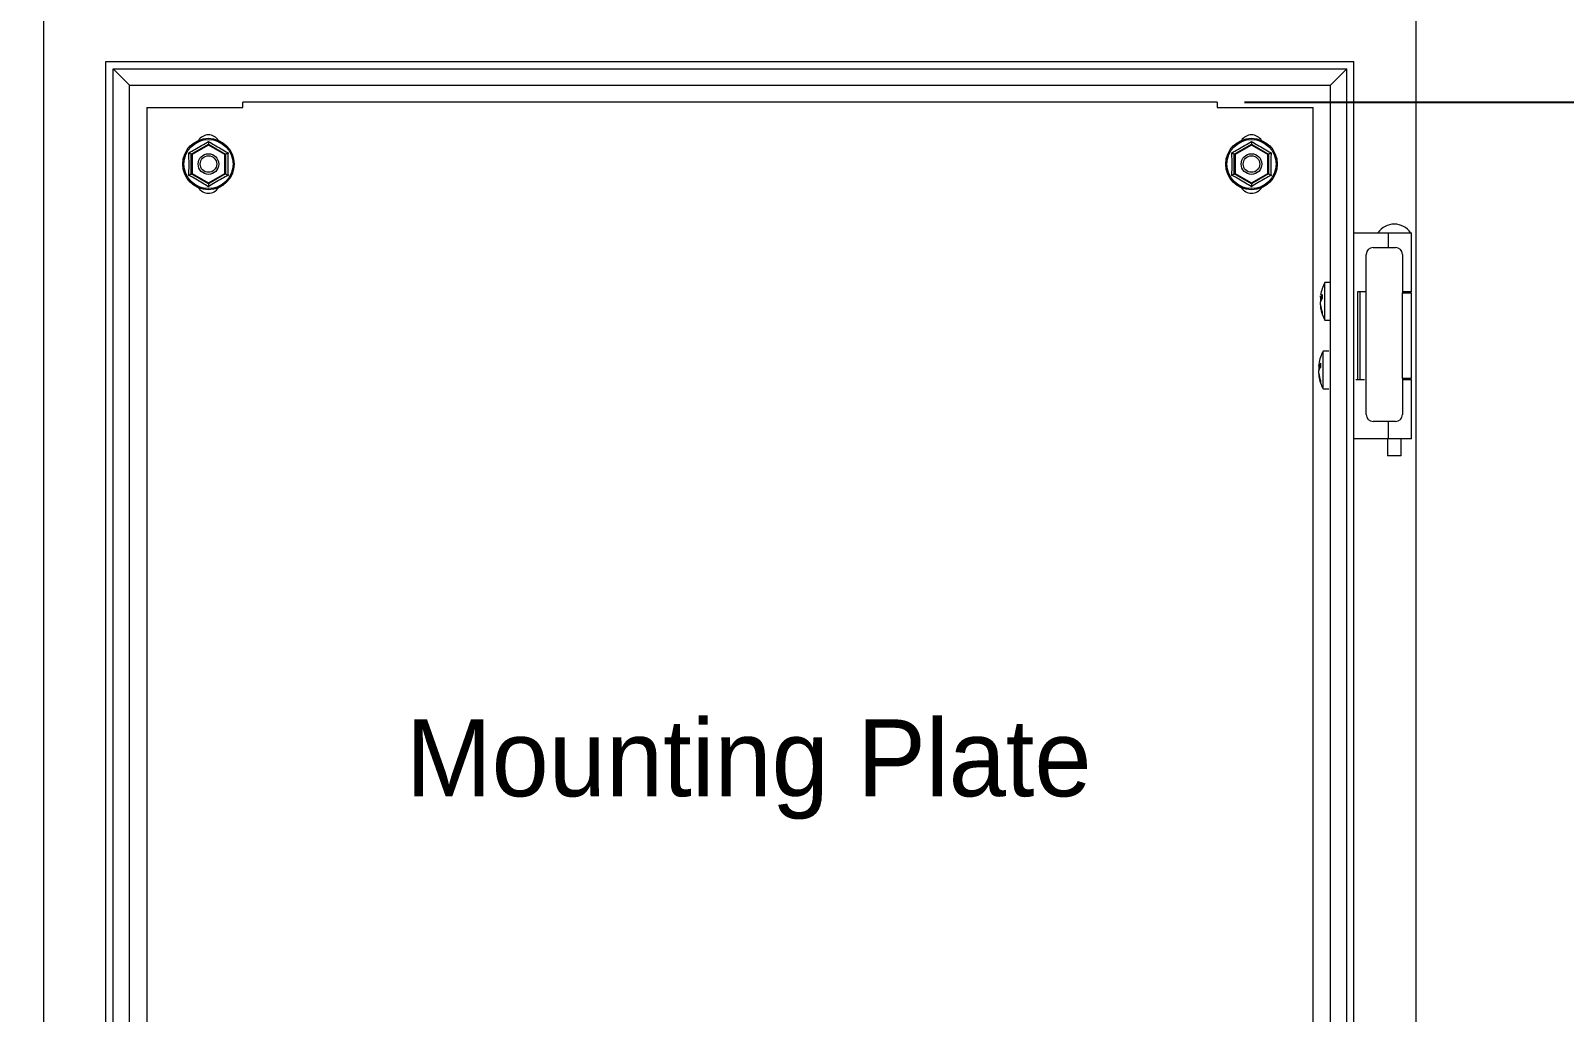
# Model space of a CAD drawing. Header units: millimetres. Extents: x 1748 to 4319, y 1305 to 3131.
# Drawn here: x 3019.7 to 3466.7, y 2482.9 to 2768.8 of the extents above; entities that cross this region are included whole.
import ezdxf

# ---------------------------------------------------------------- set-up
doc = ezdxf.new("R2010")
doc.units = ezdxf.units.MM
doc.layers.add('BUSBAR', color=3, linetype='Continuous')
doc.layers.add('GR1-1', color=3, linetype='Continuous')
doc.styles.add('ISOCP', font='angsau.ttf', dxfattribs={"height": 40})
doc.styles.add('TAMCO', font='cordia.shx', dxfattribs={"width": 0.8, "height": 25})
doc.dimstyles.new('TAMCO', dxfattribs={"dimtxt": 25, "dimasz": 12, "dimexe": 4, "dimexo": 8, "dimgap": 7, "dimtad": 2, "dimdec": 1, "dimdsep": 46, "dimtxsty": 'TAMCO', "dimblk": 'OPEN30', "dimcen": 2.5, "dimclrd": 4, "dimclre": 4, "dimclrt": 3, "dimadec": 0, "dimazin": 0, "dimtfac": 1, "dimtdec": 1, "dimtmove": 0, "dimatfit": 3, "dimldrblk": 'OPEN30', "dimfxl": 1, "dimarcsym": 0})

# ---------------------------------------------------------------- blocks, each defined once
blk = doc.blocks.new('_Open30')
at = {"color": 0, "linetype": 'ByBlock', "lineweight": -2}
for p, q in [((-1, 0.268), (0, 0)), ((0, 0), (-1, -0.268)), ((0, 0), (-1, 0))]:
    blk.add_line(p, q, dxfattribs=at)
blk = doc.blocks.new('*D39')
at = {"color": 4, "linetype": 'ByBlock', "lineweight": -2}
for p, q in [((3373.5, 2747.99), (3528.27, 2747.99)), ((3524.27, 2735.99), (3524.27, 2354.99)), ((3373.5, 2342.99), (3528.27, 2342.99))]:
    blk.add_line(p, q, dxfattribs=at)
at = {"layer": 'DEFPOINTS', "color": 0, "linetype": 'ByBlock'}
for p in [(3365.5, 2747.99), (3365.5, 2342.99), (3524.27, 2342.99)]:
    blk.add_point(p, dxfattribs=at)
at = {"color": 4, "linetype": 'ByBlock', "lineweight": -2, "xscale": 12, "yscale": 12, "zscale": 12}
for p, rotation in [((3524.27, 2747.99), 90), ((3524.27, 2342.99), 270)]:
    blk.add_blockref('_Open30', p, dxfattribs=dict(at, rotation=rotation))
at = {"color": 3, "linetype": 'ByBlock', "lineweight": 9, "insert": (3543.77, 2545.49), "char_height": 25, "attachment_point": 5, "rotation": 90, "style": 'TAMCO'}
blk.add_mtext('405', dxfattribs=at)
blk = doc.blocks.new('*D44')
at = {"layer": 'BUSBAR', "color": 4, "lineweight": -2}
for p, q in [((3015.5, 2812.99), (2914.46, 2812.99)), ((2918.46, 2324.99), (2918.46, 2800.99)), ((3015.5, 2312.99), (2914.46, 2312.99))]:
    blk.add_line(p, q, dxfattribs=at)
at = {"layer": 'DEFPOINTS', "color": 0}
for p in [(2918.46, 2812.99), (3023.5, 2812.99), (3023.5, 2312.99)]:
    blk.add_point(p, dxfattribs=at)
at = {"layer": 'BUSBAR', "color": 4, "lineweight": -2, "xscale": 12, "yscale": 12, "zscale": 12}
for p, rotation in [((2918.46, 2812.99), 90), ((2918.46, 2312.99), 270)]:
    blk.add_blockref('_Open30', p, dxfattribs=dict(at, rotation=rotation))
at = {"layer": 'BUSBAR', "color": 3, "lineweight": 9, "insert": (2898.96, 2562.99), "char_height": 25, "attachment_point": 5, "rotation": 90, "style": 'TAMCO'}
blk.add_mtext('500', dxfattribs=at)

msp = doc.modelspace()

# ---------------------------------------------------------------- linework, layer by layer
at = {"color": 7, "linetype": 'Continuous', "lineweight": 9}
for p, q in [((3023.5, 2312.99), (3023.5, 2812.99)), ((3423.5, 2312.99), (3423.5, 2812.99)), ((3041.62, 2759.87), (3405.37, 2759.87)), ((3041.62, 2331.12), (3041.62, 2759.87)), ((3405.37, 2331.12), (3405.37, 2759.87)), ((3043.74, 2333.24), (3043.74, 2757.74)), ((3048.5, 2752.99), (3043.74, 2757.74)), ((3043.74, 2757.74), (3403.25, 2757.74)), ((3403.25, 2757.74), (3398.5, 2752.99)), ((3403.25, 2333.24), (3403.25, 2757.74)), ((3048.5, 2337.99), (3048.5, 2752.99)), ((3048.5, 2752.99), (3398.5, 2752.99)), ((3398.5, 2337.99), (3398.5, 2752.99)), ((3053.5, 2746.49), (3053.5, 2344.49)), ((3053.5, 2746.49), (3081.5, 2746.49)), ((3081.5, 2746.49), (3081.5, 2747.99)), ((3365.5, 2747.99), (3081.5, 2747.99)), ((3365.5, 2747.99), (3365.5, 2746.49)), ((3365.5, 2746.49), (3393.5, 2746.49)), ((3393.5, 2344.49), (3393.5, 2746.49)), ((3066.5, 2732.88), (3071.5, 2735.76)), ((3071.5, 2735.48), (3071.5, 2735.76)), ((3071.5, 2735.76), (3076.5, 2732.88)), ((3370.5, 2732.88), (3375.5, 2735.76)), ((3375.5, 2735.48), (3375.5, 2735.76)), ((3375.5, 2735.76), (3380.5, 2732.88)), ((3066.75, 2732.73), (3066.5, 2732.88)), ((3066.5, 2727.1), (3066.5, 2732.88)), ((3071.5, 2735.48), (3066.75, 2732.73)), ((3066.75, 2732.73), (3066.75, 2727.25)), ((3076.25, 2732.73), (3071.5, 2735.48)), ((3076.5, 2732.88), (3076.25, 2732.73)), ((3076.25, 2727.25), (3076.25, 2732.73)), ((3076.5, 2732.88), (3076.5, 2727.1)), ((3370.75, 2732.73), (3370.5, 2732.88)), ((3370.5, 2727.1), (3370.5, 2732.88)), ((3375.5, 2735.48), (3370.75, 2732.73)), ((3370.75, 2732.73), (3370.75, 2727.25)), ((3380.25, 2732.73), (3375.5, 2735.48)), ((3380.5, 2732.88), (3380.25, 2732.73)), ((3380.25, 2727.25), (3380.25, 2732.73)), ((3380.5, 2732.88), (3380.5, 2727.1)), ((3066.75, 2727.25), (3066.5, 2727.1)), ((3071.5, 2724.22), (3066.5, 2727.1)), ((3066.75, 2727.25), (3071.5, 2724.51)), ((3071.5, 2724.51), (3076.25, 2727.25)), ((3076.5, 2727.1), (3071.5, 2724.22)), ((3076.5, 2727.1), (3076.25, 2727.25)), ((3370.75, 2727.25), (3370.5, 2727.1)), ((3375.5, 2724.22), (3370.5, 2727.1)), ((3370.75, 2727.25), (3375.5, 2724.51)), ((3375.5, 2724.51), (3380.25, 2727.25)), ((3380.5, 2727.1), (3375.5, 2724.22)), ((3380.5, 2727.1), (3380.25, 2727.25)), ((3071.5, 2724.22), (3071.5, 2724.51)), ((3375.5, 2724.22), (3375.5, 2724.51)), ((3405.37, 2709.99), (3415.41, 2709.99)), ((3415.41, 2709.99), (3422.12, 2709.99)), ((3415.41, 2705.69), (3415.41, 2709.99)), ((3410.92, 2705.69), (3417.52, 2705.69)), ((3408.92, 2656.99), (3408.92, 2703.69)), ((3419.52, 2703.69), (3419.52, 2692.49)), ((3396.87, 2684.49), (3396.87, 2695.49)), ((3395.6, 2691.19), (3395.6, 2691.56)), ((3395.63, 2691.19), (3395.6, 2691.02)), ((3395.6, 2691.02), (3395.6, 2690.11)), ((3408.92, 2692.79), (3406.39, 2692.79)), ((3406.39, 2692.79), (3406.39, 2667.19)), ((3407.07, 2692.79), (3407.07, 2667.19)), ((3422.12, 2692.79), (3419.52, 2692.79)), ((3419.52, 2692.49), (3422.02, 2692.49)), ((3419.52, 2667.49), (3419.52, 2692.49)), ((3422.02, 2692.49), (3422.02, 2667.49)), ((3395.6, 2688.96), (3395.6, 2689.87)), ((3395.6, 2688.8), (3395.6, 2688.42)), ((3396.37, 2664.49), (3396.37, 2675.49)), ((3395.1, 2671.19), (3395.1, 2671.56)), ((3395.13, 2671.19), (3395.1, 2671.02)), ((3395.1, 2671.02), (3395.1, 2670.11)), ((3395.1, 2668.96), (3395.1, 2669.87)), ((3395.1, 2668.8), (3395.1, 2668.42)), ((3405.89, 2667.19), (3408.42, 2667.19)), ((3422.02, 2667.49), (3419.52, 2667.49)), ((3419.52, 2667.49), (3419.52, 2656.99)), ((3419.52, 2667.19), (3422.12, 2667.19)), ((3417.52, 2654.99), (3410.92, 2654.99)), ((3415.41, 2649.99), (3415.41, 2654.99)), ((3415.41, 2649.99), (3405.37, 2649.99)), ((3422.12, 2649.99), (3415.41, 2649.99)), ((3417.12, 2644.99), (3415.12, 2644.99)), ((3419.12, 2644.99), (3417.12, 2644.99))]:
    msp.add_line(p, q, dxfattribs=at)
at = {"color": 7, "linetype": 'Continuous', "lineweight": 9, "flags": 128}
for points in [[(3395.6, 2690.11), (3395.64, 2690), (3395.64, 2689.99)], [(3395.1, 2670.11), (3395.14, 2670), (3395.14, 2669.99)]]:
    msp.add_lwpolyline(points, dxfattribs=at)
at = {"color": 7, "linetype": 'Continuous', "lineweight": 9}
for centre, radius in [((3071.5, 2729.99), 7.5), ((3071.5, 2729.99), 7.16), ((3375.5, 2729.99), 7.5), ((3375.5, 2729.99), 7.16), ((3071.5, 2729.99), 3), ((3071.5, 2729.99), 2.41), ((3375.5, 2729.99), 3), ((3375.5, 2729.99), 2.41)]:
    msp.add_circle(centre, radius, dxfattribs=at)
for centre, radius, start, end in [((3071.5, 2734.99), 3.5, 32.8783, 147.1217), ((3375.5, 2734.99), 3.5, 32.8783, 147.1217), ((3071.5, 2724.99), 3.5, 212.8783, 327.1217), ((3375.5, 2724.99), 3.5, 212.8783, 327.1217), ((3417.12, 2706.73), 5.76, 34.4829, 145.5171), ((3410.92, 2703.69), 2, 90, 180), ((3417.52, 2703.69), 2, 0, 90), ((3407.2, 2689.99), 11.7, 151.9602, 170.8557), ((3397.93, 2690.4), 2.46, 138.6061, 161.3017), ((3407.11, 2691.37), 11.04, 176.5934, 183.4066), ((3397.93, 2689.08), 2.46, 138.6064, 161.3014), ((3405.61, 2690.28), 10.1, 187.5108, 199.3701), ((3405.61, 2689.74), 10.1, 187.5108, 199.37), ((3407.2, 2689.99), 11.7, 189.1443, 208.0398), ((3397.96, 2686.66), 1.89, 171.7653, 188.2347), ((3406.7, 2669.99), 11.7, 151.9602, 170.8557), ((3397.43, 2670.4), 2.46, 138.6056, 161.3021), ((3397.43, 2669.08), 2.46, 138.6056, 161.3021), ((3405.11, 2670.28), 10.1, 187.511, 199.37), ((3406.61, 2671.37), 11.04, 176.5934, 183.4066), ((3405.11, 2669.74), 10.1, 187.5109, 199.3701), ((3406.7, 2669.99), 11.7, 189.1443, 208.0398), ((3397.46, 2666.66), 1.89, 171.765, 188.235), ((3410.92, 2656.99), 2, 180, 270), ((3417.52, 2656.99), 2, 270, 0)]:
    msp.add_arc(centre, radius, start, end, dxfattribs=at)
for points, knots in [([(3065.79, 2733.28), (3066.37, 2733.6), (3067.61, 2734.28), (3069.53, 2735.39), (3070.84, 2736.18), (3071.5, 2736.58)], [0, 0, 0, 0, 0.302131, 0.647328, 1, 1, 1, 1]), ([(3071.5, 2736.58), (3071.5, 2736.58), (3071.5, 2736.46), (3071.5, 2736.23), (3071.5, 2735.98), (3071.5, 2735.8), (3071.5, 2735.78), (3071.5, 2735.76)], [0, 0, 0, 0, 0.004705, 0.271149, 0.530769, 0.764908, 1, 1, 1, 1]), ([(3071.5, 2736.58), (3072.06, 2736.24), (3073.27, 2735.5), (3075.19, 2734.39), (3076.52, 2733.65), (3077.2, 2733.28)], [0, 0, 0, 0, 0.302131, 0.647328, 1, 1, 1, 1]), ([(3369.79, 2733.28), (3370.37, 2733.6), (3371.61, 2734.28), (3373.53, 2735.39), (3374.84, 2736.18), (3375.5, 2736.58)], [0, 0, 0, 0, 0.302131, 0.647329, 1, 1, 1, 1]), ([(3375.5, 2736.58), (3375.5, 2736.58), (3375.5, 2736.46), (3375.5, 2736.23), (3375.5, 2735.98), (3375.5, 2735.8), (3375.5, 2735.78), (3375.5, 2735.76)], [0, 0, 0, 0, 0.004705, 0.271149, 0.530769, 0.764908, 1, 1, 1, 1]), ([(3375.5, 2736.58), (3376.06, 2736.24), (3377.27, 2735.5), (3379.19, 2734.39), (3380.52, 2733.65), (3381.2, 2733.28)], [0, 0, 0, 0, 0.302131, 0.647328, 1, 1, 1, 1]), ([(3065.79, 2733.28), (3065.79, 2733.28), (3065.9, 2733.22), (3066.09, 2733.11), (3066.31, 2732.98), (3066.46, 2732.9), (3066.49, 2732.88), (3066.5, 2732.88)], [0, 0, 0, 0, 0.004709, 0.27115, 0.530773, 0.764909, 1, 1, 1, 1]), ([(3065.79, 2726.7), (3065.81, 2727.36), (3065.84, 2728.77), (3065.84, 2730.99), (3065.81, 2732.51), (3065.79, 2733.28)], [0, 0, 0, 0, 0.302131, 0.647329, 1, 1, 1, 1]), ([(3076.5, 2732.88), (3076.51, 2732.88), (3076.53, 2732.9), (3076.68, 2732.98), (3076.9, 2733.11), (3077.09, 2733.22), (3077.2, 2733.28), (3077.2, 2733.28)], [0, 0, 0, 0, 0.235091, 0.469227, 0.72885, 0.995291, 1, 1, 1, 1]), ([(3077.2, 2733.28), (3077.19, 2732.63), (3077.15, 2731.21), (3077.15, 2728.99), (3077.18, 2727.47), (3077.2, 2726.7)], [0, 0, 0, 0, 0.302131, 0.647327, 1, 1, 1, 1]), ([(3369.79, 2733.28), (3369.79, 2733.28), (3369.9, 2733.22), (3370.09, 2733.11), (3370.31, 2732.98), (3370.46, 2732.9), (3370.49, 2732.88), (3370.5, 2732.88)], [0, 0, 0, 0, 0.004705, 0.27115, 0.530774, 0.764909, 1, 1, 1, 1]), ([(3369.79, 2726.7), (3369.81, 2727.36), (3369.84, 2728.77), (3369.84, 2730.99), (3369.81, 2732.51), (3369.79, 2733.28)], [0, 0, 0, 0, 0.302131, 0.647329, 1, 1, 1, 1]), ([(3380.5, 2732.88), (3380.51, 2732.88), (3380.53, 2732.9), (3380.68, 2732.98), (3380.9, 2733.11), (3381.09, 2733.22), (3381.2, 2733.28), (3381.2, 2733.28)], [0, 0, 0, 0, 0.235091, 0.469226, 0.72885, 0.995295, 1, 1, 1, 1]), ([(3381.2, 2733.28), (3381.19, 2732.63), (3381.15, 2731.21), (3381.15, 2728.99), (3381.18, 2727.47), (3381.2, 2726.7)], [0, 0, 0, 0, 0.302131, 0.647327, 1, 1, 1, 1]), ([(3065.79, 2726.7), (3065.79, 2726.7), (3065.9, 2726.76), (3066.09, 2726.87), (3066.31, 2727), (3066.46, 2727.09), (3066.49, 2727.1), (3066.5, 2727.1)], [0, 0, 0, 0, 0.004714, 0.271154, 0.530773, 0.764909, 1, 1, 1, 1]), ([(3071.5, 2723.4), (3070.93, 2723.75), (3069.73, 2724.48), (3067.8, 2725.59), (3066.47, 2726.33), (3065.79, 2726.7)], [0, 0, 0, 0, 0.302131, 0.647328, 1, 1, 1, 1]), ([(3077.2, 2726.7), (3076.62, 2726.38), (3075.38, 2725.7), (3073.46, 2724.59), (3072.15, 2723.8), (3071.5, 2723.4)], [0, 0, 0, 0, 0.302131, 0.647329, 1, 1, 1, 1]), ([(3076.5, 2727.1), (3076.51, 2727.1), (3076.53, 2727.09), (3076.68, 2727), (3076.9, 2726.87), (3077.1, 2726.76), (3077.2, 2726.7), (3077.2, 2726.7)], [0, 0, 0, 0, 0.235091, 0.469227, 0.728846, 0.995286, 1, 1, 1, 1]), ([(3369.79, 2726.7), (3369.79, 2726.7), (3369.9, 2726.76), (3370.09, 2726.87), (3370.31, 2727), (3370.46, 2727.09), (3370.49, 2727.1), (3370.5, 2727.1)], [0, 0, 0, 0, 0.00471, 0.271155, 0.530774, 0.764909, 1, 1, 1, 1]), ([(3375.5, 2723.4), (3374.93, 2723.75), (3373.73, 2724.48), (3371.8, 2725.59), (3370.47, 2726.33), (3369.79, 2726.7)], [0, 0, 0, 0, 0.302131, 0.647328, 1, 1, 1, 1]), ([(3381.2, 2726.7), (3380.62, 2726.38), (3379.38, 2725.7), (3377.46, 2724.59), (3376.15, 2723.8), (3375.5, 2723.4)], [0, 0, 0, 0, 0.30213, 0.647329, 1, 1, 1, 1]), ([(3380.5, 2727.1), (3380.51, 2727.1), (3380.53, 2727.09), (3380.68, 2727), (3380.9, 2726.87), (3381.1, 2726.76), (3381.2, 2726.7), (3381.2, 2726.7)], [0, 0, 0, 0, 0.235091, 0.469226, 0.728845, 0.99529, 1, 1, 1, 1]), ([(3071.5, 2724.22), (3071.5, 2724.21), (3071.5, 2724.18), (3071.5, 2724), (3071.5, 2723.75), (3071.5, 2723.53), (3071.5, 2723.41), (3071.5, 2723.4)], [0, 0, 0, 0, 0.235092, 0.469231, 0.728851, 0.995295, 1, 1, 1, 1]), ([(3375.5, 2724.22), (3375.5, 2724.21), (3375.5, 2724.18), (3375.5, 2724), (3375.5, 2723.75), (3375.5, 2723.53), (3375.5, 2723.41), (3375.5, 2723.4)], [0, 0, 0, 0, 0.235092, 0.469231, 0.728851, 0.995295, 1, 1, 1, 1]), ([(3395.6, 2691.02), (3395.77, 2691.01), (3395.96, 2691), (3396.16, 2690.98), (3396.19, 2690.98)], [0, 0, 0, 0, 0.840043, 1, 1, 1, 1]), ([(3395.1, 2671.02), (3395.27, 2671.01), (3395.46, 2671), (3395.66, 2670.98), (3395.69, 2670.98)], [0, 0, 0, 0, 0.840042, 1, 1, 1, 1])]:
    msp.add_open_spline(points, degree=3, knots=knots, dxfattribs=at)
for points in [[(3422.12, 2692.79), (3422.12, 2709.99)], [(3398.5, 2695.49), (3396.87, 2695.49)], [(3395.6, 2691.19), (3396.09, 2691.17)], [(3396.87, 2684.49), (3398.5, 2684.49)], [(3398, 2675.49), (3396.37, 2675.49)], [(3395.1, 2671.19), (3395.59, 2671.17)], [(3396.37, 2664.49), (3398, 2664.49)], [(3422.12, 2649.99), (3422.12, 2667.19)], [(3415.12, 2649.99), (3415.12, 2644.99)], [(3419.12, 2644.99), (3419.12, 2649.99)]]:
    msp.add_open_spline(points, degree=1, dxfattribs=at)

# ---------------------------------------------------------------- texts
at = {"layer": 'GR1-1', "color": 3, "lineweight": 9, "insert": (3129.08, 2568.2), "char_height": 22.4, "attachment_point": 1, "style": 'ISOCP'}
msp.add_mtext('Mounting Plate', dxfattribs=at)

# ---------------------------------------------------------------- dimensions: what is measured, and where the dimension line sits
at = {"color": 0, "linetype": 'ByBlock', "lineweight": 9}
dim = msp.add_linear_dim(base=(3524.27, 2342.99), p1=(3365.5, 2747.99), p2=(3365.5, 2342.99), angle=90, dimstyle='TAMCO', dxfattribs=at)
dim.commit()
dim.dimension.update_dxf_attribs({"geometry": '*D39', "text_midpoint": (3543.77, 2545.49)})
at = {"layer": 'BUSBAR', "color": 2, "lineweight": 9}
dim = msp.add_linear_dim(base=(2918.46, 2812.99), p1=(3023.5, 2312.99), p2=(3023.5, 2812.99), angle=90, dimstyle='TAMCO', override={"dimarcsym": 1}, dxfattribs=at)
dim.commit()
dim.dimension.update_dxf_attribs({"geometry": '*D44', "text_midpoint": (2898.96, 2562.99)})

doc.saveas('drawing.dxf')
